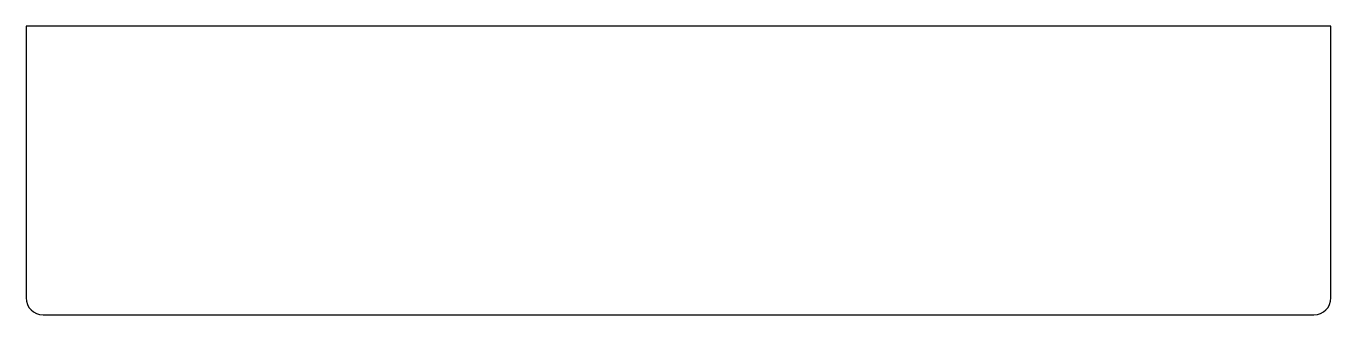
# Model space of a CAD drawing. Extents: x 6271.7 to 6348.7, y 5644.1 to 5661.1.
import ezdxf

# ---------------------------------------------------------------- set-up
doc = ezdxf.new("R2010")
doc.units = 0
doc.layers.get('0').update_dxf_attribs({"linetype": 'CONTINUOUS'})

msp = doc.modelspace()

# ---------------------------------------------------------------- linework, layer by layer
at = {"linetype": 'CONTINUOUS'}
for p, q in [((6348.73, 5661.08), (6271.73, 5661.08)), ((6271.73, 5661.08), (6271.73, 5645.08)), ((6348.73, 5645.08), (6348.73, 5661.08)), ((6272.73, 5644.08), (6347.73, 5644.08))]:
    msp.add_line(p, q, dxfattribs=at)
for centre, start, end in [((6272.73, 5645.08), 180, 270), ((6347.73, 5645.08), 270, 0)]:
    msp.add_arc(centre, 1, start, end, dxfattribs=at)

doc.saveas('drawing.dxf')
